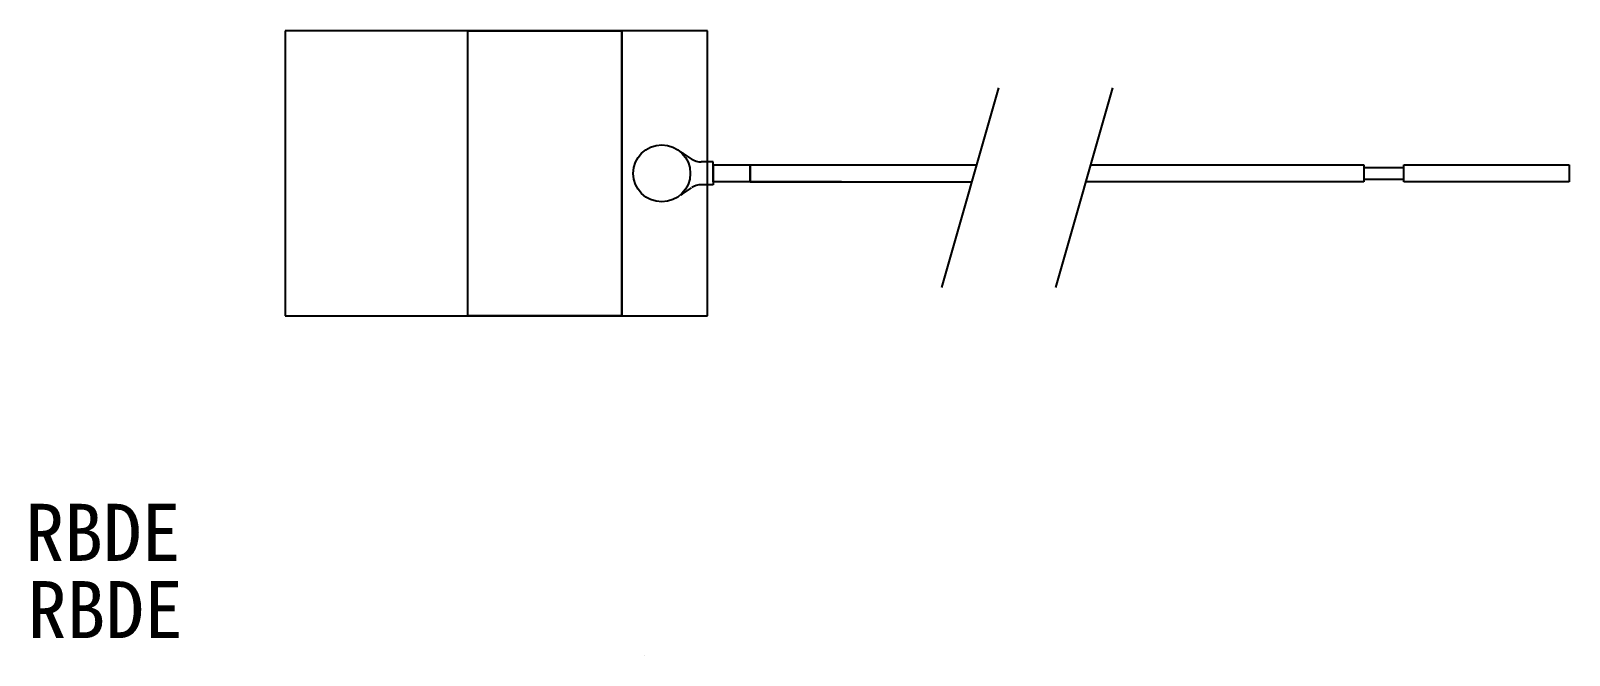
# Model space of a CAD drawing. Extents: x 280 to 549, y -22 to 88.
import ezdxf

# ---------------------------------------------------------------- set-up
doc = ezdxf.new("R2010")
doc.units = 0
doc.layers.get('0').update_dxf_attribs({"linetype": 'CONTINUOUS'})
doc.layers.add('LYR_005', color=5, linetype='CONTINUOUS')

msp = doc.modelspace()

# ---------------------------------------------------------------- linework, layer by layer
at = {"color": 7, "linetype": 'CONTINUOUS'}
for p, q in [((398.42, 87.71), (324.42, 87.71)), ((324.42, 87.71), (324.42, 37.71)), ((356.42, 37.71), (356.42, 87.71)), ((356.42, 87.71), (383.42, 87.71)), ((356.42, 37.71), (356.42, 87.71)), ((383.42, 37.71), (383.42, 87.71)), ((383.42, 87.71), (383.42, 37.71)), ((383.42, 37.71), (383.42, 87.71)), ((398.42, 37.71), (398.42, 87.71)), ((449.42, 77.71), (439.42, 42.71)), ((469.42, 77.71), (459.42, 42.71)), ((394.18, 66.2), (395.66, 65.21)), ((399.42, 64.71), (397.33, 64.71)), ((399.42, 64.21), (399.42, 64.71)), ((399.42, 61.21), (399.42, 64.21)), ((399.42, 64.21), (405.92, 64.21)), ((399.42, 64.21), (399.42, 61.21)), ((405.92, 61.21), (405.92, 64.21)), ((405.92, 64.21), (421.92, 64.21)), ((405.92, 64.21), (405.92, 61.21)), ((405.92, 64.21), (445.56, 64.21)), ((465.56, 64.21), (513.42, 64.21)), ((513.42, 64.21), (513.42, 61.21)), ((513.42, 63.71), (520.42, 63.71)), ((520.42, 64.21), (549.42, 64.21)), ((520.42, 61.21), (520.42, 64.21)), ((549.42, 64.21), (549.42, 61.21)), ((394.18, 59.21), (395.66, 60.2)), ((399.42, 60.71), (397.33, 60.71)), ((405.92, 61.21), (399.42, 61.21)), ((399.42, 61.21), (399.42, 60.71)), ((421.92, 61.21), (405.92, 61.21)), ((405.92, 61.21), (444.71, 61.21)), ((513.42, 61.21), (464.71, 61.21)), ((513.42, 61.71), (520.42, 61.71)), ((549.42, 61.21), (520.42, 61.21)), ((324.42, 37.71), (398.42, 37.71)), ((383.42, 37.71), (356.42, 37.71))]:
    msp.add_line(p, q, dxfattribs=at)
msp.add_circle((390.42, 62.71), 5, dxfattribs=at)
for centre, start, end in [((392.51, 63.71), 56.3099, 65.7513), ((397.33, 67.71), 236.3099, 270), ((397.33, 57.71), 90, 123.6901), ((392.51, 61.71), 294.2487, 303.6901)]:
    msp.add_arc(centre, 3, start, end, dxfattribs=at)
at = {"layer": 'LYR_005', "linetype": 'CONTINUOUS'}
msp.add_line((387.33, -21.72), (387.33, -21.75), dxfattribs=at)

# ---------------------------------------------------------------- texts
at = {"color": 7, "linetype": 'CONTINUOUS'}
for p in [(278.91, -5.21), (279.33, -18.76)]:
    msp.add_text('RBDE', height=10, dxfattribs=at).set_placement(p)

doc.saveas('drawing.dxf')
